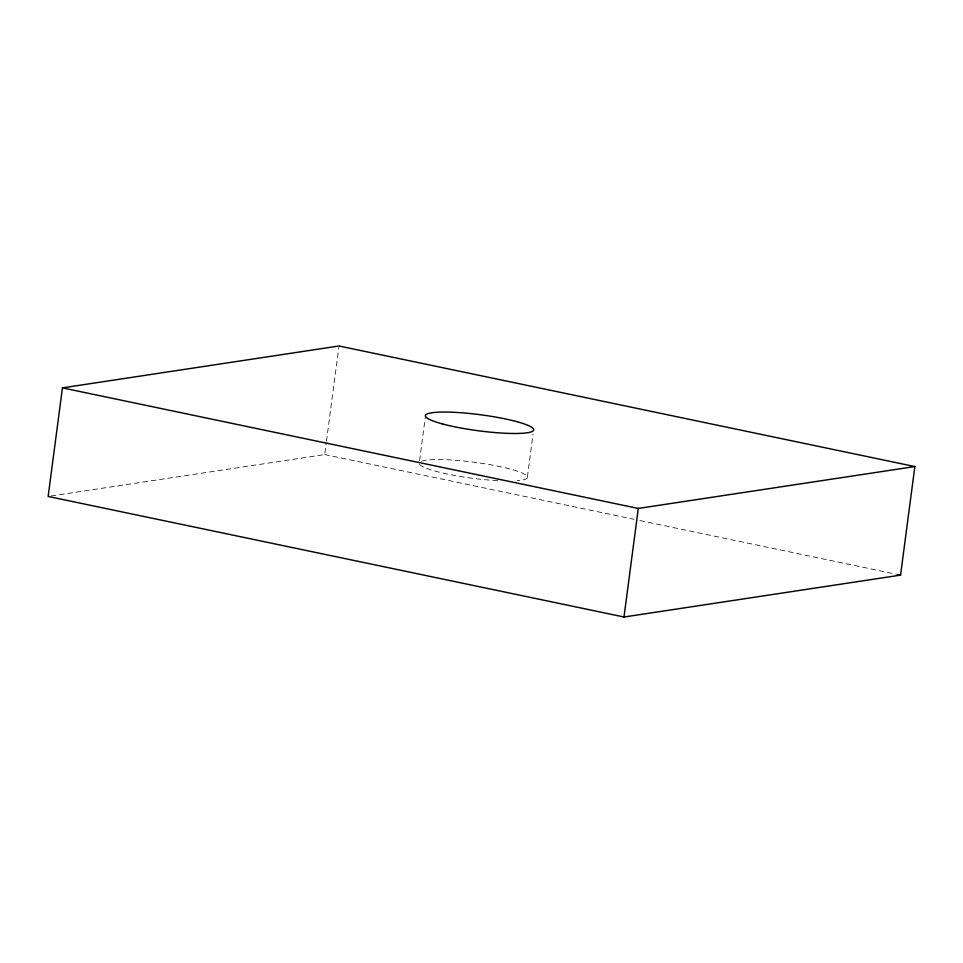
<?xml version="1.0" encoding="UTF-8"?>
<svg xmlns="http://www.w3.org/2000/svg" width="963" height="963" viewBox="0 0 963 963"><rect width="100%" height="100%" fill="white"/><g stroke="black" fill="none" stroke-linecap="round" stroke-linejoin="round"><path stroke-width="0.72" stroke-dasharray="4.82 3.61" d="M51.123 495.981L324.712 454.56L326.276 442.655M326.469 441.174L338.807 347.487M419.591 460.579L425.249 417.557M527.399 476.974L533.069 433.94M324.712 454.56L633.991 519.31M639.877 520.55L897.612 574.502M421.529 461.217A54.59 8.065 7.5 0 1 497.305 466.056A54.59 8.065 7.5 0 1 517.251 480.669M497.702 480.657A54.59 8.065 7.5 0 1 419.555 464.298"/><path stroke-width="1.44" d="M62.439 387.872L48.15 496.439L624 617.006L900.561 575.128L914.85 466.561L339 345.994L62.439 387.872L638.288 508.44L914.85 466.561M624 617.006L638.288 508.44M897.612 574.502L900.561 575.128M442.486 423.937A54.59 8.065 7.5 0 0 532.25 431.424A54.59 8.065 7.5 0 0 463.925 412.971A54.59 8.065 7.5 0 0 442.486 423.937"/></g></svg>
